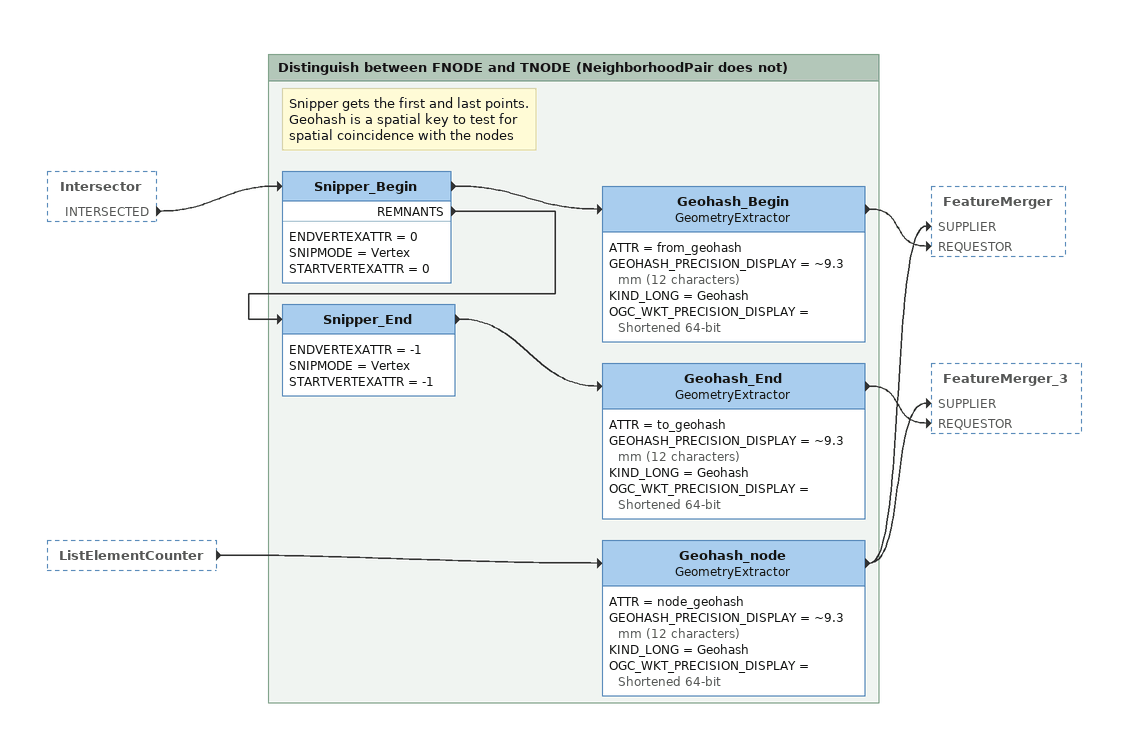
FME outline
Intersector [outside]
    INTERSECTED -> Snipper_Begin
ListElementCounter [outside]
    -> Geohash_node

Bookmark: Distinguish between FNODE and TNODE (NeighborhoodPair does not)
Note: Snipper gets the first and last points. / Geohash is a spatial key to test for spatial coincidence with the nodes
Snipper_Begin
    ENDVERTEXATTR = 0
    SNIPMODE = Vertex
    STARTVERTEXATTR = 0
    -> Geohash_Begin
    REMNANTS -> Snipper_End
Geohash_Begin: GeometryExtractor
    ATTR = from_geohash
    GEOHASH_PRECISION_DISPLAY = ~9.3 mm (12 characters)
    KIND_LONG = Geohash
    OGC_WKT_PRECISION_DISPLAY = Shortened 64-bit
    -> FeatureMerger [REQUESTOR]
Snipper_End
    ENDVERTEXATTR = -1
    SNIPMODE = Vertex
    STARTVERTEXATTR = -1
    -> Geohash_End
Geohash_End: GeometryExtractor
    ATTR = to_geohash
    GEOHASH_PRECISION_DISPLAY = ~9.3 mm (12 characters)
    KIND_LONG = Geohash
    OGC_WKT_PRECISION_DISPLAY = Shortened 64-bit
    -> FeatureMerger_3 [REQUESTOR]
Geohash_node: GeometryExtractor
    ATTR = node_geohash
    GEOHASH_PRECISION_DISPLAY = ~9.3 mm (12 characters)
    KIND_LONG = Geohash
    OGC_WKT_PRECISION_DISPLAY = Shortened 64-bit
    -> FeatureMerger [SUPPLIER]
    -> FeatureMerger_3 [SUPPLIER]
